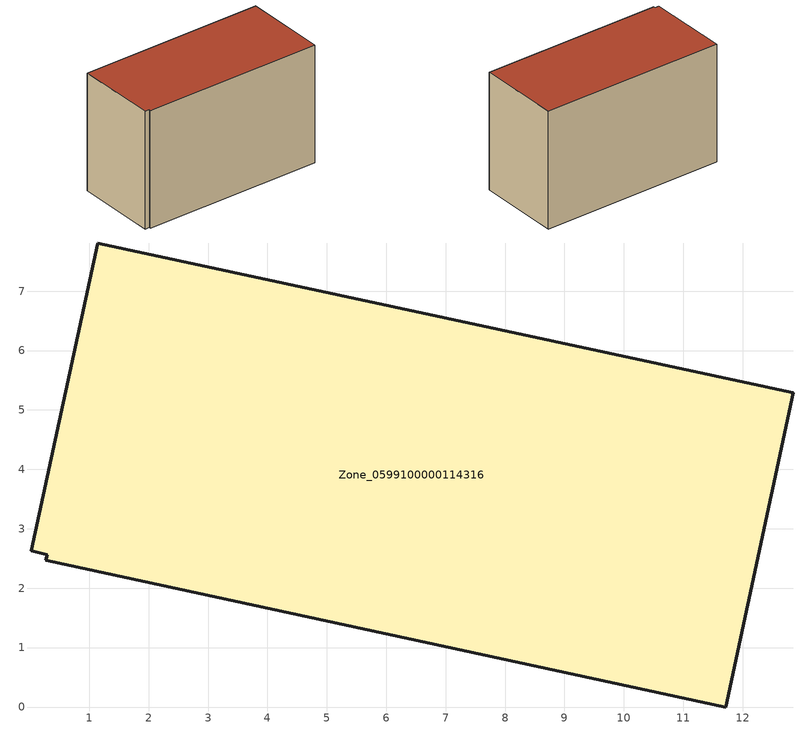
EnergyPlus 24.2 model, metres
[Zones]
Zone_0599100000114316
 floor ground (C_G): 11.71,0 0.27,2.47 0.29,2.57 0.02,2.63 1.14,7.81 12.85,5.29 z0
 wall outside (C_F): 11.71,0 12.85,5.29 1.14,7.81 0.02,2.63 0.29,2.57 0.27,2.47 11.71,0 z0:7.69
 roof outside (C_R): 0.27,2.47 11.71,0 12.85,5.29 1.14,7.81 0.02,2.63 0.29,2.57 z7.69
[BUILDING]
Pand.0599100000114316: North Axis=0; Terrain=City; Loads Convergence Tolerance Value=0.04; Temperature Convergence Tolerance Value=0.4; Solar Distribution=FullExterior; Maximum Number of Warmup Days=25; Minimum Number of Warmup Days=1
[Site:Location]
Rotterdam.The.Hague.AP_ZH_NLD Design_Conditions: Latitude=51.96; Longitude=4.45; Time Zone=1; Elevation=-4.5
[SITE:GROUNDTEMPERATURE:BUILDINGSURFACE]
18, 18, 18, 18, 18, 18, 18, 18, 18, 18, 18, 18
[MATERIAL] Thermal Absorptance=0.9; Solar Absorptance=0.7; Visible Absorptance=0.7
Name | Roughness | Thickness | Conductivity | Density | Specific Heat
G.TI.1975-1991 | MediumSmooth | 0.15 | 0.288461 | 540 | 1210
F.TI.1975-1991 | Rough | 0.3 | 0.230769 | 1920 | 840
R.TI.1975-1991 | MediumRough | 0.2 | 0.153846 | 1500 | 1000
[CONSTRUCTION]
C_G: G.TI.1975-1991
C_F: F.TI.1975-1991
C_R: R.TI.1975-1991
[ZONE]
Zone_0599100000114316: Type=1; Multiplier=1; Ceiling Height=Autocalculate; Volume=Autocalculate; Floor Area=autocalculate; Part of Total Floor Area=Yes
[ZONEINFILTRATION:DESIGNFLOWRATE]
Infil_Zone_0599100000114316: Zone or ZoneList or Space or SpaceList=Zone_0599100000114316; Schedule=AlwaysOn; Design Flow Rate Calculation Method=Flow/Area; Flow Rate per Floor Area=0.003; Constant Term Coefficient=1; Temperature Term Coefficient=0; Velocity Term Coefficient=0; Velocity Squared Term Coefficient=0
[HVACTEMPLATE:ZONE:IDEALLOADSAIRSYSTEM]
Zone_0599100000114316: Maximum Heating Supply Air Temperature=50; Minimum Cooling Supply Air Temperature=13; Maximum Heating Supply Air Humidity Ratio=0.0156; Minimum Cooling Supply Air Humidity Ratio=0.0077; Heating Limit=NoLimit; Cooling Limit=NoLimit; Dehumidification Control Type=ConstantSensibleHeatRatio; Cooling Sensible Heat Ratio=0.7; Dehumidification Setpoint=60; Humidification Control Type=None; Humidification Setpoint=30; Outdoor Air Method=None; Outdoor Air Flow Rate per Person=0.00944; Outdoor Air Flow Rate per Zone Floor Area=0; Outdoor Air Flow Rate per Zone=0; Demand Controlled Ventilation Type=None; Outdoor Air Economizer Type=NoEconomizer; Heat Recovery Type=None; Sensible Heat Recovery Effectiveness=0.7; Latent Heat Recovery Effectiveness=0.65
[ZONECONTROL:THERMOSTAT]
ThermostatControl_Zone_0599100000114316: Zone or ZoneList=Zone_0599100000114316; Control Type Schedule=DualSetpointControlType; Control 1=Thermostat_Zone_0599100000114316; Temperature Difference Between Cutout And Setpoint=0
[THERMOSTATSETPOINT:DUALSETPOINT]
Thermostat_Zone_0599100000114316: Heating Setpoint Temperature Schedule=HeatingSetpoint_Zone_0599100000114316; Cooling Setpoint Temperature Schedule=CoolingSetpoint_Zone_0599100000114316
[SCHEDULE:COMPACT]
HeatingSetpoint_Zone_0599100000114316: Through: 12/31, For: AllDays, Until: 24:00, 21
CoolingSetpoint_Zone_0599100000114316: Through: 12/31, For: AllDays, Until: 24:00, 24
DualSetpointControlType: Through: 12/31, For: AllDays, Until: 24:00, 4
AlwaysOn: Through: 12/31, For: AllDays, Until: 24:00, 1
